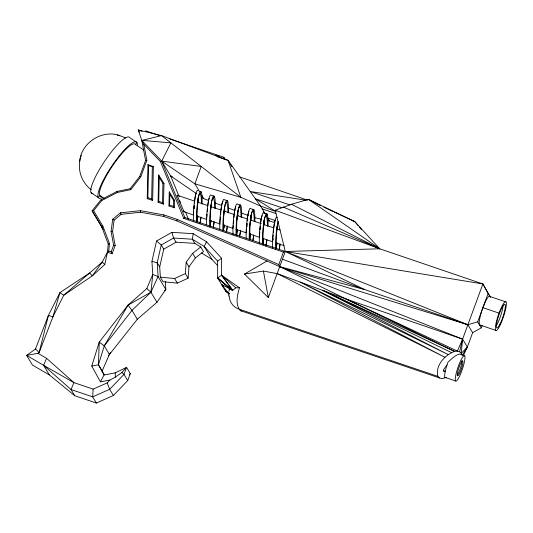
<?xml version="1.0" encoding="UTF-8"?>
<svg xmlns="http://www.w3.org/2000/svg" width="533" height="533" viewBox="0 0 533 533"><rect width="100%" height="100%" fill="white"/><g stroke="black" fill="none" stroke-linecap="round" stroke-linejoin="round"><path stroke-width="0.8" d="M147.235 198.629L147.941 164.69L153.371 166.523L152.665 200.468L147.235 198.629L147.874 197.716L148.54 165.503L147.941 164.69M152.665 200.468L151.665 199.002L152.331 166.782L148.54 165.503M158.094 202.307L158.661 174.977L163.957 183.432L163.524 204.139L158.094 202.307L158.741 201.394L159.234 177.442L158.661 174.977M163.524 204.139L162.525 202.673L162.931 183.345L159.234 177.442M168.961 205.978L169.254 191.88L174.544 200.335L174.391 207.81L168.961 205.978L169.601 205.065L169.82 194.345L169.254 191.88M174.391 207.81L173.392 206.344L173.518 200.248L169.82 194.345M104.175 374.606L102.163 370.961L109.385 354.398L104.268 345.89L99.258 342.073L91.749 366.058L100.431 381.835L104.062 374.979L98.445 364.772L99.258 342.073L128.04 305.123L146.802 288.546L152.771 274.515L151.932 261.39L156.569 240.983L171.939 232.335L193.219 233.681L206.531 241.795L221.575 258.232L221.581 275.228L232.661 290.378L235.793 287.813L239.43 287.8C237.378 294.936 235.046 304.303 240.243 310.566L439.472 377.924L441.724 378.59L446.394 377.604M103.262 229.343L92.116 210.782L93.608 210.635L102.849 226.079L109.472 243.601L108.765 251.023L107.466 252.176L102.189 262.083L89.684 272.949L59.909 292.624L48.443 315.329L35.498 349.008L26.65 355.398L43.566 365.272L71.036 389.536L92.642 396.845L109.665 389.31L123.989 374.399L126.574 367.37L121.81 372.534L115.341 377.144L109.951 380.036L107.2 382.901L93.148 389.117L92.642 396.845L96.36 403.035L113.382 395.499L127.707 380.589L130.292 373.56L126.574 367.37L115.235 372.867L104.062 374.979M188.109 278.193L185.357 273.609L186.217 262.203L192.64 253.342L200.754 246.979L203.506 251.563L195.391 257.925L188.975 266.78L188.109 278.193L177.362 283.103L163.118 281.75L160.36 277.167L159.707 266.88L163.744 249.124L161.246 244.967L156.569 240.983M96.36 403.035L74.753 395.726L49.369 374.926L32.453 365.052L26.65 355.398L38.003 353.319L39.156 352.486L52.894 316.908L63.74 295.242L92.262 275.874L104.808 264.501L107.466 252.176L108.246 244.041L101.763 226.905L102.849 226.079M193.406 214.639L193.719 211.348M193.952 208.876L194.265 205.578A16.303 2.099 -87.6 0 0 194.112 208.403M206.597 219.096L207.064 214.159M207.304 211.688L207.457 210.035M219.789 223.56L220.415 216.971M232.974 228.017L233.214 225.546M233.367 223.9L233.681 220.602M246.166 232.475L246.479 229.183M246.719 226.712L247.032 223.414A16.303 2.099 -87.6 0 0 246.839 226.951M259.358 236.938L259.831 231.995M260.064 229.523L260.217 227.877M272.55 241.396L273.176 234.806M267.026 260.99L244.494 274.049L268.339 297.574L285.288 251.489L275.208 210.222L379.756 248.798L482.885 283.962L462.591 339.128L461.212 353.319L461.731 354.878M197.37 206.631L198.323 197.716M197.43 218.47L197.69 216.038M210.562 211.088L211.514 202.174M210.702 222.121L210.875 220.502M223.753 215.545L224.706 206.637M223.72 228.197L224.067 224.959M236.945 220.009L237.898 211.095M236.998 231.848L237.258 229.417M250.13 224.466L251.083 215.552M250.277 235.499L250.45 233.88M263.322 228.924L264.275 220.016M263.469 239.957L263.642 238.338M276.514 233.387L277.466 224.473M276.4 246.846L276.834 242.795M463.277 355.738L467.361 347.056L462.591 339.128L279.718 266.633L176.916 220.895L163.724 216.438L140.579 212.241L121.151 214.319L114.095 220.142L112.583 231.662L115.148 245.566L112.137 253.755L111.197 251.843L113.622 245.253L111.084 231.502L112.69 219.243L120.485 212.814L140.525 210.675L163.957 214.919L177.296 219.429L278.826 264.601L279.718 266.633L346.07 299.026L454.596 351.367L457.387 351.1L459.646 351.76L461.212 353.319L467.361 347.056L472.644 332.685L481.292 327.848L482.118 325.61M163.724 216.438L163.957 214.919M193.219 233.681L192.34 239.217L194.838 243.374L200.754 246.979M228.89 291.338L229.283 289.506L230.269 289.093L232.661 290.378L217.644 277.946L217.637 261.137L204.166 246.426L192.34 239.217L173.571 238.031L161.246 244.967L157.208 262.722L158.088 276.547L165.836 289.439L156.955 302.278L137.314 319.267L108.432 355.744M79.617 161.666C81.109 142.764 101.97 129.259 119.832 135.542M459.646 351.76L462.591 339.128L346.07 299.026L277.16 273.596L263.409 271.07L244.494 274.049M176.916 220.895L177.296 219.429M102.163 370.961L98.445 364.772L104.268 345.89L128.04 305.123L150.912 292.224L158.088 276.547L152.771 274.515L150.912 292.224L156.955 302.278M101.163 225.839L92.116 210.782L101.083 199.682L117.047 191.434L130.205 188.695L139.753 176.37L145.609 160.453L141.745 140.346L161.726 161.126L194.891 183.838L240.843 197.323L260.537 206.031L276.054 211.621L255.367 198.762L281.75 207.683M93.608 210.635L101.803 200.488L117.34 192.46L130.818 189.661L140.805 176.769L146.861 160.306L143.797 144.33L141.745 140.346L170.886 142.864L161.726 161.126L201.201 166.463L194.891 183.838L199.355 191.267L201.114 191.86L200.375 193.865M223.347 158.841L223.913 157.295L169.82 139.006M213.566 198.323L214.299 196.317L211.201 195.271A18.382 2.478 -85.7 0 0 207.943 203.833A18.382 2.478 -85.7 0 0 206.604 224.933M226.758 202.78L227.491 200.781L224.386 199.728A18.382 2.478 -85.7 0 0 221.135 208.296A18.382 2.478 -85.7 0 0 219.796 229.397M239.943 207.244L240.683 205.238L237.578 204.192A18.382 2.478 -85.7 0 0 234.26 213.173A18.382 2.478 -85.7 0 0 233.021 234.58M253.135 211.701L253.875 209.696L250.77 208.65A18.382 2.478 -85.7 0 0 247.512 217.211A18.382 2.478 -85.7 0 0 246.179 238.311M266.327 216.158L267.066 214.159L263.962 213.107A18.382 2.478 -85.7 0 0 260.644 222.088A18.382 2.478 -85.7 0 0 259.404 243.501M278.826 264.601L283.429 252.096L285.288 251.489L379.756 248.798L354.731 221.548L308.374 199.342L291.478 204.266L275.208 210.222M481.292 327.848L477.688 321.845L488.115 293.496L482.885 283.962L285.288 251.489L184.884 217.551L161.666 161.019L160.373 161.546L143.797 144.33M462.591 339.128L457.387 351.1L346.07 299.026M49.369 374.926L43.566 365.272L46.598 358.336L38.003 353.319M206.531 241.795L204.166 246.426L211.921 259.318L217.531 265.447M462.397 354.998L467.361 347.056M109.385 354.398L110.717 352.313M101.323 196.231A31.287 6.529 -56.1 0 1 111.63 167.229A31.287 6.529 -56.1 0 1 135.509 144.496L136.934 142.458L129.766 137.654A33.786 7.049 -56.1 0 0 103.988 162.205A33.786 7.049 -56.1 0 0 92.855 193.519M104.268 345.89L131.964 310.373L150.912 292.224L146.802 288.546M129.299 374.812L130.292 373.56M447.074 364.932L443.762 369.342L443.403 370.928L444.689 370.881M164.644 290.525L165.836 289.439L165.323 281.311M217.637 261.137L221.575 258.232M160.373 161.546L183.725 218.383L184.884 217.551M277.16 273.596L445.028 357.31L300.126 282.07L448.2 354.585L323.098 290.545L454.596 351.367C445.008 354.845 435.015 365.611 437.899 376.365L439.472 377.924M163.744 249.124L176.07 242.189L194.838 243.374M160.36 277.167L174.611 278.519L185.357 273.609M108.246 244.041L109.472 243.601M472.644 332.685L467.881 324.757L364.752 289.592L279.718 266.633L467.881 324.757L477.688 321.845M152.331 166.782L153.371 166.523M91.749 366.058L98.445 364.772M100.431 381.835L109.951 380.036M145.609 160.453L146.861 160.306M162.931 183.345L163.957 183.432M173.518 200.248L174.544 200.335M111.084 231.502L112.583 231.662M353.119 221.308L354.731 221.548L358.442 225.959M305.935 200.228L250.197 191.494L290.032 204.958M113.622 245.253L115.148 245.566M254.448 217.664L261.563 219.19M267.886 220.549L274.988 222.627M172.272 176.383L170.66 175.983L196.377 193.599M151.932 261.39L157.208 262.722L159.707 266.88M240.243 310.566L241.835 311.005M145.522 130.792L159.633 135.562M215.858 155.21L219.783 156.542M142.164 131.298L138.227 129.965L141.811 140.446L161.559 135.602L228.057 160.34L260.537 206.031L265.001 213.46M217.024 156.609L228.057 160.34L229.756 163.165M262.269 208.916L276.001 213.56M275.354 220.575L267.726 217.997L269.465 220.889M488.115 293.496L489.92 296.495L506.064 301.951A15.27 2.698 -71.3 0 1 499.801 325.816A15.27 2.698 -71.3 0 1 496.676 320.613A15.27 2.698 -71.3 0 1 506.064 301.951M183.519 210.295L184.038 211.834L177.056 195.158L194.445 201.068M197.59 202.134L207.81 205.591M210.955 206.651L221.182 210.109M224.326 211.168L234.547 214.626M237.691 215.692L247.912 219.143M250.27 219.942L261.277 223.66M263.635 224.46L273.855 227.917M277 228.977L280.145 230.043M482.905 307.668L499.041 313.124M147.874 197.716L151.665 199.002M158.741 201.394L162.525 202.673M169.601 205.065L173.392 206.344M183.945 211.768L193.412 214.966M196.564 216.032L206.817 219.496M209.969 220.562L220.222 224.033M223.38 225.099L232.841 228.297M235.999 229.363L246.246 232.828M249.404 233.894L259.658 237.365M262.809 238.431L272.276 241.629M276.221 242.961L284.102 245.626M183.725 218.383L283.429 252.096M479.493 324.844L495.63 330.3M464.716 355.891A13.478 2.385 -71.3 0 0 456.428 372.374A13.478 2.385 -71.3 0 0 459.186 376.964A13.478 2.385 -71.3 0 0 464.716 355.891L459.393 354.025C454.809 355.344 451.431 359.115 447.967 362.193A13.478 2.385 -71.3 0 0 445.521 377.617M461.698 360.781L462.784 361.147A7.822 1.386 -71.3 0 1 459.573 373.373A7.822 1.386 -71.3 0 1 457.974 370.708A7.822 1.386 -71.3 0 1 462.784 361.147M108.765 251.023L111.197 251.843M107.466 252.176L112.137 253.755M443.403 370.928L445.488 371.634M444.948 377.357L455.502 380.928M437.899 376.365L238.897 309.087A14.811 14.418 -31 0 1 229.25 295.902M93.148 389.117L73.914 382.614L43.566 365.272M239.863 176.949L307.661 200.208M282.443 259.225L364.752 289.592L285.288 251.489L467.881 324.757M139.753 176.37L140.805 176.769M201.794 197.303L203.819 198.696L208.49 200.468M214.719 202.833L221.728 205.498M228.73 208.156L234.96 210.522M241.189 212.887L248.198 215.552M283.19 206.984L379.756 248.798L308.374 199.342L320.213 205.511M323.964 207.257L332.965 211.434M334.471 212.134L354.731 221.548M323.098 290.545L451.464 352.56M291.478 204.266L379.756 248.798M228.817 293.756L221.515 284.389L230.269 289.093M232.661 290.378L230.662 289.219L217.644 277.946L221.581 275.228L239.43 287.8M201.481 252.962L211.921 259.318M112.69 219.243L114.095 220.142M135.509 144.496L143.703 149.993M104.581 198.742L99.758 195.511L98.332 197.543L91.163 192.739M229.21 293.81L225.392 290.838L217.644 277.946L230.449 289.113M229.13 293.776L225.392 290.838L229.15 293.95M121.81 372.534L123.989 374.399L127.707 380.589M235.793 287.813L221.581 275.228L232.794 290.225M46.598 358.336L73.914 382.614L71.036 389.536L74.753 395.726M104.808 264.501L102.189 262.083L92.262 275.874L89.684 272.949L63.74 295.242L59.909 292.624L52.894 316.908L48.443 315.329L39.156 352.486L35.498 349.008M221.515 284.389L223.8 286.674M101.083 199.682L101.803 200.488M359.502 227.218L361.627 229.743M128.04 305.123L131.964 310.373L137.314 319.267M263.402 211.914L264.361 213.267M130.205 188.695L130.818 189.661M482.885 283.962L490.613 297.427M230.609 164.584L231.882 166.702M223.913 157.295L225.166 159.367M201.794 195.318L203.819 198.696M161.666 161.019L170.72 176.083L179.195 196.704M139.499 132.091L138.227 129.965L161.559 135.602L240.843 197.323L228.057 160.34M192.64 253.342L195.391 257.925M176.07 242.189L173.571 238.031L171.939 232.335M186.217 262.203L188.975 266.78M174.611 278.519L177.362 283.103M101.763 226.905L102.589 228.271M113.382 395.499L109.665 389.31L107.2 382.901M177.149 195.225L177.476 195.851M120.485 212.814L121.151 214.319M179.548 200.521L180.447 202.647M185.464 211.981L188.602 219.623M117.047 191.434L117.34 192.46M263.409 271.07L268.339 297.574M228.637 292.464L228.79 296.121M140.525 210.675L140.579 212.241M115.235 372.867L115.341 377.144M280.072 244.734A18.382 2.478 -85.7 0 1 279.412 248.704M275.694 249.004A18.382 2.478 -85.7 0 1 278.186 221.322M280.025 243.821A16.303 2.099 -87.6 0 1 279.179 249.531M276.547 248.818A16.303 2.099 -87.6 0 1 277.313 225.832M277.44 225.053A16.303 2.099 -87.6 0 1 277.84 223.034M276.84 244.527A18.382 2.478 -85.7 0 1 276.447 246.926M272.59 247.958A18.382 2.478 -85.7 0 1 273.829 226.552A18.382 2.478 -85.7 0 1 277.153 217.571M277.46 226.512A16.303 2.099 -87.6 0 1 277.54 229.536M276.92 242.768A16.303 2.099 -87.6 0 1 276.467 246.299M273.129 240.077A16.303 2.099 -87.6 0 1 273.143 238.691M273.409 232.335A16.303 2.099 -87.6 0 1 273.676 229.083M273.835 227.564A16.303 2.099 -87.6 0 1 275.308 220.109M262.502 244.547A18.382 2.478 -85.7 0 1 265.148 216.358A18.382 2.478 -85.7 0 1 268.039 226.272M266.88 240.276A18.382 2.478 -85.7 0 1 265.867 245.94M264.121 221.368A16.303 2.099 -87.6 0 1 267.453 226.125M266.833 239.357A16.303 2.099 -87.6 0 1 265.854 245.686M263.355 244.361A16.303 2.099 -87.6 0 1 264.022 222.021M264.115 219.583A16.303 2.099 -87.6 0 1 264.348 225.079M263.728 238.311A16.303 2.099 -87.6 0 1 263.022 243.348M260.131 229.277A16.303 2.099 -87.6 0 1 260.344 226.225M260.564 223.853A16.303 2.099 -87.6 0 1 262.116 215.645M249.284 239.364A18.382 2.478 -85.7 0 1 252.029 211.654A18.382 2.478 -85.7 0 1 254.847 221.815M253.688 235.813A18.382 2.478 -85.7 0 1 253.035 239.79M250.164 239.897A16.303 2.099 -87.6 0 1 251.403 214.353A16.303 2.099 -87.6 0 1 254.261 221.668M253.641 234.9A16.303 2.099 -87.6 0 1 252.795 240.616M250.923 215.119A16.303 2.099 -87.6 0 1 251.156 220.615M250.537 233.854A16.303 2.099 -87.6 0 1 249.691 239.564M247.219 220.955A16.303 2.099 -87.6 0 1 248.924 211.188M236.126 235.626A18.382 2.478 -85.7 0 1 238.764 207.437A18.382 2.478 -85.7 0 1 241.656 217.357M240.496 231.355A18.382 2.478 -85.7 0 1 239.843 235.326M236.972 235.439A16.303 2.099 -87.6 0 1 238.211 209.895A16.303 2.099 -87.6 0 1 241.069 217.204M240.45 230.443A16.303 2.099 -87.6 0 1 239.603 236.152M237.392 230.303A18.382 2.478 -85.7 0 1 237.145 231.975M237.791 211.441A16.303 2.099 -87.6 0 1 237.971 216.158M237.345 229.39A16.303 2.099 -87.6 0 1 236.505 235.106M233.627 223.2A16.303 2.099 -87.6 0 1 233.714 221.068M233.96 217.304A16.303 2.099 -87.6 0 1 235.733 206.731M222.901 230.443A18.382 2.478 -85.7 0 1 225.646 202.74A18.382 2.478 -85.7 0 1 228.47 212.894M227.305 226.898A18.382 2.478 -85.7 0 1 226.298 232.561M223.78 230.982A16.303 2.099 -87.6 0 1 225.026 205.432A16.303 2.099 -87.6 0 1 227.884 212.747M227.258 225.979A16.303 2.099 -87.6 0 1 226.278 232.308M224.08 226.692A18.382 2.478 -85.7 0 1 223.82 228.317M224.699 208.676A16.303 2.099 -87.6 0 1 224.779 211.701M224.16 224.933A16.303 2.099 -87.6 0 1 223.707 228.464M220.649 214.499A16.303 2.099 -87.6 0 1 220.915 211.241M221.075 209.722A16.303 2.099 -87.6 0 1 221.448 206.944M221.568 206.171A16.303 2.099 -87.6 0 1 223.114 201.447M209.742 226.712A18.382 2.478 -85.7 0 1 212.381 198.516A18.382 2.478 -85.7 0 1 215.279 208.436M214.119 222.434A18.382 2.478 -85.7 0 1 213.46 226.412M211.887 200.734A16.303 2.099 -87.6 0 1 214.692 208.29M214.073 221.521A16.303 2.099 -87.6 0 1 213.227 227.238M210.595 226.518A16.303 2.099 -87.6 0 1 211.261 204.186M211.361 203.533A16.303 2.099 -87.6 0 1 211.748 201.347M211.348 201.74A16.303 2.099 -87.6 0 1 211.588 207.237M210.968 220.475A16.303 2.099 -87.6 0 1 210.255 225.506M207.37 211.441A16.303 2.099 -87.6 0 1 207.584 208.39M207.803 206.011A16.303 2.099 -87.6 0 1 208.156 203.133M208.256 202.48A16.303 2.099 -87.6 0 1 209.163 198.323M196.55 222.248A18.382 2.478 -85.7 0 1 199.189 194.059A18.382 2.478 -85.7 0 1 202.087 203.979M200.928 217.977A18.382 2.478 -85.7 0 1 200.275 221.948M197.403 222.061A16.303 2.099 -87.6 0 1 198.642 196.517A16.303 2.099 -87.6 0 1 201.501 203.826M200.881 217.064A16.303 2.099 -87.6 0 1 199.895 223.394M197.823 216.924A18.382 2.478 -85.7 0 1 197.57 218.597M193.446 221.202A18.382 2.478 -85.7 0 1 194.685 199.795A18.382 2.478 -85.7 0 1 198.01 190.807M198.163 197.283A16.303 2.099 -87.6 0 1 198.396 202.78M197.776 216.012A16.303 2.099 -87.6 0 1 196.93 221.728M194.458 203.12A16.303 2.099 -87.6 0 1 196.164 193.352M480.133 325.143A15.27 2.698 -71.3 0 1 482.238 309.546A15.27 2.698 -71.3 0 1 489.92 296.495M102.909 197.177A33.786 7.049 -56.1 0 1 111.15 167.009A33.786 7.049 -56.1 0 1 137.307 145.116M503.032 305.289A12.486 2.205 -71.3 0 1 496.543 325.27M461.845 361.427A7.822 1.386 -71.3 0 1 460.285 368.623A7.822 1.386 -71.3 0 1 457.174 375.099M91.29 189.781A31.287 30.454 -31 0 1 81.289 155.33M117.253 135.109A31.287 30.454 -31 0 1 125.588 138.047M499.994 324.051A12.486 2.205 -71.3 0 0 505.111 304.536A12.486 2.205 -71.3 0 0 497.436 319.793A12.486 2.205 -71.3 0 0 499.994 324.051"/></g></svg>
